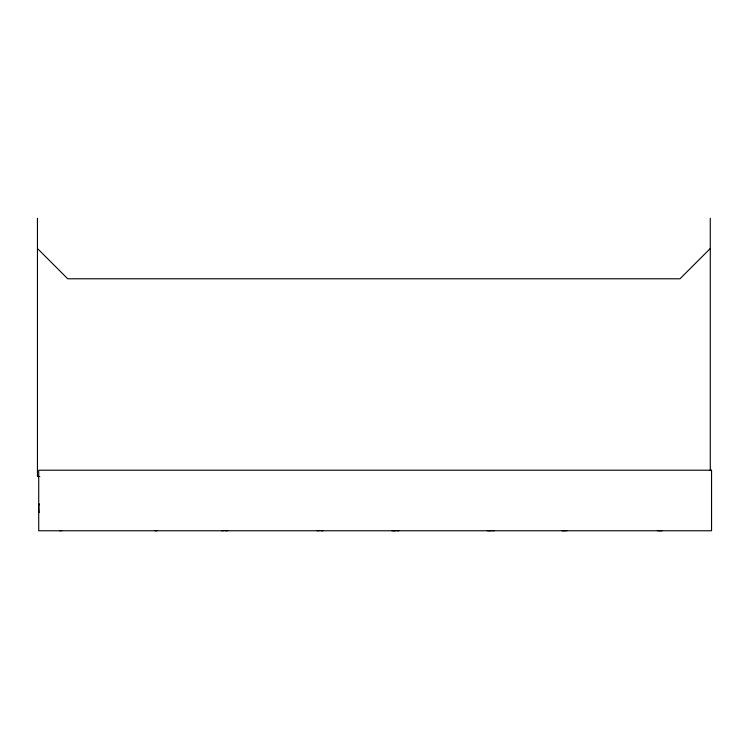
<?xml version="1.0" encoding="UTF-8"?>
<svg xmlns="http://www.w3.org/2000/svg" width="749" height="749" viewBox="0 0 749 749"><rect width="100%" height="100%" fill="white"/><g stroke="black" fill="none" stroke-linecap="round" stroke-linejoin="round"><path stroke-width="1.12" d="M39.304 503.89L38.723 506.773L39.117 512.653M710.277 248.509L679.998 278.778L67.719 278.778L37.45 248.509M59.77 530.769L61.727 530.638M221.77 530.769L223.885 530.638M225.777 530.769L227.733 530.638M392.064 530.769L394.021 530.638M394.049 530.769L396.006 530.638M396.998 530.769L398.964 530.638M562.134 530.769L564.1 530.638M563.988 530.769L566.899 530.638M39.791 476.495L37.45 476.495L37.45 218.231M659.186 530.638L662.088 530.769M657.322 530.638L659.289 530.769M492.187 530.638L494.153 530.769M489.237 530.638L491.194 530.769M487.253 530.638L489.209 530.769M320.965 530.638L322.922 530.769M316.958 530.638L319.074 530.769M154.959 530.638L156.916 530.769M710.277 218.231L710.277 470.653M711.55 470.222L38.723 470.222L38.723 530.769L711.55 530.769L711.55 470.222"/></g></svg>
